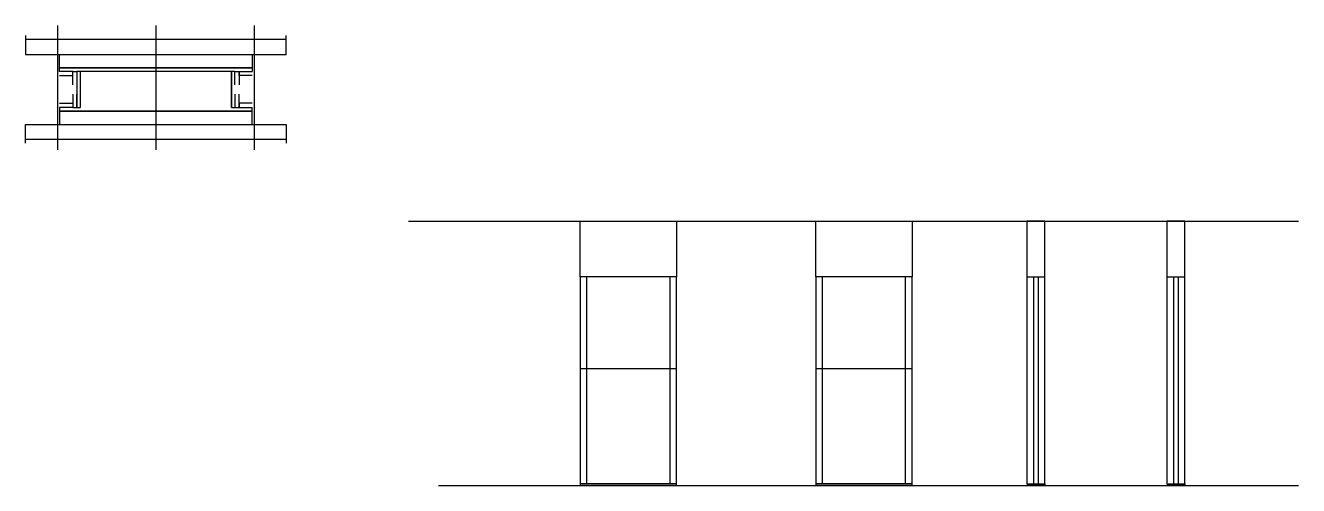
# Model space of a CAD drawing. Header units: metres. Extents: x 7368 to 8716, y 7523 to 8011.
import ezdxf

# ---------------------------------------------------------------- set-up
doc = ezdxf.new("R2010")
doc.units = ezdxf.units.M
for name, color, linetype in [('CHAPA', 7, 'Continuous'), ('COTA', 7, 'Continuous'), ('Hachura', 7, 'Continuous'), ('Madeira', 7, 'Continuous'), ('Nível', 7, 'Continuous'), ('Painéis', 7, 'Continuous'), ('Perfil Metálico', 7, 'Continuous'), ('SARR_2.2x7', 7, 'Continuous'), ('SARRAFO', 7, 'Continuous')]:
    doc.layers.add(name, color=color, linetype=linetype)

msp = doc.modelspace()

# ---------------------------------------------------------------- linework, layer by layer
at = {"layer": 'CHAPA', "color": 7, "lineweight": 25}
for points in [[(7404.4, 7961.9), (7404.4, 7965.9), (7608.4, 7965.9), (7608.4, 7961.9)], [(7404.4, 7961.9), (7404.4, 7965.9), (7608.4, 7965.9), (7608.4, 7961.9)], [(7426.4, 7961.9), (7422.8, 7961.9), (7422.8, 7923.9), (7426.4, 7923.9)], [(7426.4, 7961.9), (7422.8, 7961.9), (7422.8, 7923.9), (7426.4, 7923.9)], [(7590, 7961.9), (7586.4, 7961.9), (7586.4, 7923.9), (7590, 7923.9)], [(7590, 7961.9), (7586.4, 7961.9), (7586.4, 7923.9), (7590, 7923.9)], [(7404.4, 7923.9), (7404.4, 7919.9), (7608.4, 7919.9), (7608.4, 7923.9)], [(7404.4, 7923.9), (7404.4, 7919.9), (7608.4, 7919.9), (7608.4, 7923.9)]]:
    msp.add_lwpolyline(points, dxfattribs=at)
at = {"layer": 'COTA', "color": 7, "lineweight": 25}
for p, q in [((7955.5, 7744.2), (7955.5, 7803.2)), ((7955.5, 7803.2), (8057.5, 7803.2)), ((8057.5, 7803.2), (8057.5, 7744.2)), ((8204.8, 7744.2), (8204.8, 7803.2)), ((8204.8, 7803.2), (8306.8, 7803.2)), ((8306.8, 7803.2), (8306.8, 7744.2))]:
    msp.add_line(p, q, dxfattribs=at)
for points in [[(8447.3, 7744.2), (8447.3, 7803.2), (8428.3, 7803.2), (8428.3, 7744.2)], [(8595.3, 7744.2), (8595.3, 7803.2), (8576.3, 7803.2), (8576.3, 7744.2)]]:
    msp.add_lwpolyline(points, dxfattribs=at)
at = {"layer": 'Hachura', "color": 7, "lineweight": 25}
for p, q in [((7402.4, 8010.7), (7402.3, 7878.9)), ((7506.4, 8010.7), (7506.4, 7878.9)), ((7610.4, 8010.7), (7610.4, 7878.9))]:
    msp.add_line(p, q, dxfattribs=at)
at = {"layer": 'Madeira', "color": 7, "lineweight": 25}
for points in [[(7608.4, 7979.9), (7608.4, 7965.9), (7404.4, 7965.9), (7404.4, 7979.9)], [(7608.4, 7905.9), (7608.4, 7919.9), (7404.4, 7919.9), (7404.4, 7905.9)]]:
    msp.add_lwpolyline(points, dxfattribs=at)
at = {"layer": 'Nível', "color": 7, "lineweight": 25}
for p, q in [((7773.7, 7803.2), (8715.7, 7803.2)), ((7805.5, 7523.2), (8715.7, 7523.2))]:
    msp.add_line(p, q, dxfattribs=at)
at = {"layer": 'Painéis', "color": 7, "lineweight": 25}
for p, q in [((7955.5, 7744.2), (7955.5, 7523.2)), ((8057.5, 7744.2), (7955.5, 7744.2)), ((8057.5, 7523.2), (8057.5, 7744.2)), ((8204.8, 7744.2), (8204.8, 7523.2)), ((8306.8, 7744.2), (8204.8, 7744.2)), ((8306.8, 7523.2), (8306.8, 7744.2)), ((8428.3, 7744.2), (8428.3, 7525.2)), ((8428.3, 7744.2), (8447.3, 7744.2)), ((8447.3, 7525.2), (8447.3, 7744.2)), ((8576.3, 7744.2), (8576.3, 7525.2)), ((8576.3, 7744.2), (8595.3, 7744.2)), ((8595.3, 7525.2), (8595.3, 7744.2)), ((7955.5, 7647.2), (8057.5, 7647.2)), ((8204.8, 7647.2), (8306.8, 7647.2)), ((7955.5, 7525.2), (8057.5, 7525.2)), ((8204.8, 7525.2), (8306.8, 7525.2)), ((8428.3, 7525.2), (8447.3, 7525.2)), ((8576.3, 7525.2), (8595.3, 7525.2))]:
    msp.add_line(p, q, dxfattribs=at)
for points in [[(7586.4, 7923.9), (7586.4, 7961.9), (7426.4, 7961.9), (7426.4, 7923.9)], [(8057.5, 7525.2), (7955.5, 7525.2), (7955.5, 7523.2), (8057.5, 7523.2)], [(8306.8, 7525.2), (8204.8, 7525.2), (8204.8, 7523.2), (8306.8, 7523.2)], [(8428.3, 7525.2), (8447.3, 7525.2), (8447.3, 7523.2), (8428.3, 7523.2)], [(8576.3, 7525.2), (8595.3, 7525.2), (8595.3, 7523.2), (8576.3, 7523.2)]]:
    msp.add_lwpolyline(points, dxfattribs=at)
at = {"layer": 'Perfil Metálico', "color": 7, "lineweight": 25}
for points in [[(7368.4, 7999.9), (7368.4, 7979.9), (7644.4, 7979.9), (7644.4, 7999.9)], [(7644.4, 7983.9), (7644.4, 7995.9), (7368.4, 7995.9), (7368.4, 7983.9)], [(7368.4, 7885.9), (7368.4, 7905.9), (7644.4, 7905.9), (7644.4, 7885.9)], [(7644.4, 7901.9), (7644.4, 7889.9), (7368.4, 7889.9), (7368.4, 7901.9)]]:
    msp.add_lwpolyline(points, dxfattribs=at)
at = {"layer": 'SARR_2.2x7', "color": 7, "lineweight": 25}
for p, q in [((7962.5, 7647.2), (7962.5, 7744.2)), ((8050.5, 7647.2), (8050.5, 7744.2)), ((8211.8, 7647.2), (8211.8, 7744.2)), ((8299.8, 7647.2), (8299.8, 7744.2)), ((8435.3, 7744.2), (8435.3, 7525.2)), ((8440.3, 7744.2), (8440.3, 7525.2)), ((8583.3, 7744.2), (8583.3, 7525.2)), ((8588.3, 7744.2), (8588.3, 7525.2)), ((7962.5, 7525.2), (7962.5, 7647.2)), ((8050.5, 7525.2), (8050.5, 7647.2)), ((8211.8, 7525.2), (8211.8, 7647.2)), ((8299.8, 7525.2), (8299.8, 7647.2)), ((7962.5, 7525.2), (7962.5, 7525.2)), ((8050.5, 7525.2), (8050.5, 7525.2)), ((8211.8, 7525.2), (8211.8, 7525.2)), ((8299.8, 7525.2), (8299.8, 7525.2))]:
    msp.add_line(p, q, dxfattribs=at)
at = {"layer": 'SARRAFO', "color": 7, "lineweight": 25}
for points in [[(7404.4, 7957.5), (7418.4, 7957.5), (7418.4, 7961.9), (7404.4, 7961.9)], [(7418.4, 7947.9), (7418.4, 7961.9), (7422.8, 7961.9), (7422.8, 7947.9)], [(7590, 7947.9), (7590, 7961.9), (7594.4, 7961.9), (7594.4, 7947.9)], [(7608.4, 7957.5), (7594.4, 7957.5), (7594.4, 7961.9), (7608.4, 7961.9)], [(7418.4, 7937.9), (7418.4, 7923.9), (7422.8, 7923.9), (7422.8, 7937.9)], [(7590, 7937.9), (7590, 7923.9), (7594.4, 7923.9), (7594.4, 7937.9)], [(7404.4, 7928.3), (7418.4, 7928.3), (7418.4, 7923.9), (7404.4, 7923.9)], [(7608.4, 7928.3), (7594.4, 7928.3), (7594.4, 7923.9), (7608.4, 7923.9)]]:
    msp.add_lwpolyline(points, dxfattribs=at)

doc.saveas('drawing.dxf')
